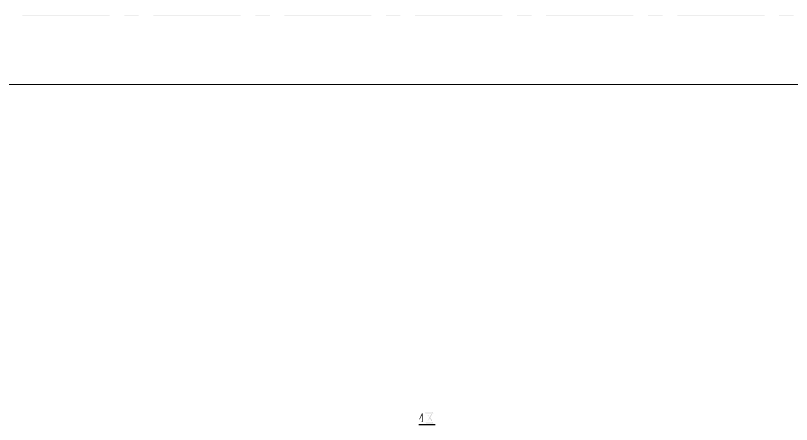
# Model space of a CAD drawing. Header units: millimetres. Extents: x 2315 to 4619, y 1334 to 1897.
# Drawn here: x 3898.3 to 3982.9, y 1566.5 to 1611.1 of the extents above; entities that cross this region are included whole.
import ezdxf

# ---------------------------------------------------------------- set-up
doc = ezdxf.new("R2010")
doc.units = ezdxf.units.MM
doc.layers.add('PDF_PDF_默认', color=4, linetype='Continuous')
doc.layers.add('PDF_站场道路', color=7, linetype='Continuous', true_color=0x957000)

msp = doc.modelspace()

# ---------------------------------------------------------------- hatches: boundary and pattern name
at = {"layer": 'PDF_PDF_默认', "transparency": 33554559}
h = msp.add_hatch(color=256, dxfattribs=at)
h.paths.add_polyline_path([(3942.646, 1566.811), (3942.646, 1566.811), (3942.646, 1566.811), (3942.646, 1566.811), (3942.646, 1566.811), (3942.646, 1566.811), (3942.646, 1566.75), (3942.646, 1566.75), (3942.707, 1566.75), (3942.707, 1566.75), (3942.707, 1566.75), (3942.707, 1566.75), (3942.707, 1566.75), (3942.463, 1566.75), (3942.463, 1566.75), (3942.524, 1566.75), (3942.524, 1566.75), (3942.524, 1566.75), (3942.524, 1566.75), (3942.524, 1566.75), (3942.524, 1566.811), (3942.585, 1566.811), (3942.585, 1566.811), (3942.585, 1566.811), (3942.585, 1566.811), (3942.585, 1566.811), (3942.585, 1567.055), (3942.28, 1567.055), (3942.28, 1567.055), (3942.585, 1567.727), (3942.646, 1567.727), (3942.646, 1567.055), (3942.768, 1567.055), (3942.768, 1567.055), (3942.646, 1567.055)], flags=0)
h.paths.add_polyline_path([(3942.585, 1567.544), (3942.341, 1567.055), (3942.585, 1567.055), (3942.585, 1567.544)], flags=0)
h = msp.add_hatch(color=256, dxfattribs=at)
h.paths.add_polyline_path([(3943.196, 1567.544), (3943.196, 1567.544), (3943.196, 1567.544), (3943.196, 1567.544), (3943.196, 1567.544), (3943.196, 1567.544), (3943.196, 1567.544), (3943.257, 1567.544), (3943.257, 1567.483), (3943.257, 1567.483), (3943.257, 1567.483), (3943.257, 1567.483), (3943.257, 1567.483), (3943.257, 1567.483), (3943.318, 1567.483), (3943.318, 1567.422), (3943.318, 1567.422), (3943.318, 1567.422), (3943.318, 1567.422), (3943.318, 1567.422), (3943.318, 1567.422), (3943.318, 1567.361), (3943.379, 1567.361), (3943.379, 1567.361), (3943.379, 1567.361), (3943.379, 1567.361), (3943.379, 1567.361), (3943.379, 1567.3), (3943.379, 1567.3), (3943.44, 1567.3), (3943.44, 1567.3), (3943.44, 1567.3), (3943.44, 1567.3), (3943.44, 1567.3), (3943.44, 1567.3), (3943.44, 1567.361), (3943.44, 1567.361), (3943.44, 1567.361), (3943.501, 1567.361), (3943.501, 1567.361), (3943.501, 1567.422), (3943.501, 1567.422), (3943.501, 1567.422), (3943.501, 1567.422), (3943.501, 1567.422), (3943.501, 1567.483), (3943.501, 1567.483), (3943.501, 1567.483), (3943.501, 1567.483), (3943.562, 1567.483), (3943.562, 1567.483), (3943.562, 1567.544), (3943.562, 1567.544), (3943.562, 1567.544), (3943.562, 1567.544), (3943.562, 1567.605), (3943.562, 1567.605), (3943.562, 1567.605), (3943.562, 1567.605), (3943.562, 1567.605), (3943.562, 1567.666), (3943.562, 1567.666), (3943.685, 1567.544), (3943.685, 1567.544), (3943.685, 1567.544), (3943.685, 1567.544), (3943.685, 1567.544), (3943.624, 1567.544), (3943.624, 1567.544), (3943.624, 1567.483), (3943.624, 1567.483), (3943.624, 1567.483), (3943.624, 1567.483), (3943.624, 1567.483), (3943.562, 1567.422), (3943.562, 1567.422), (3943.562, 1567.422), (3943.562, 1567.422), (3943.562, 1567.422), (3943.562, 1567.361), (3943.562, 1567.361), (3943.562, 1567.361), (3943.562, 1567.361), (3943.562, 1567.361), (3943.501, 1567.3), (3943.501, 1567.3), (3943.501, 1567.3), (3943.501, 1567.3), (3943.501, 1567.3), (3943.501, 1567.3), (3943.501, 1567.239), (3943.501, 1567.239), (3943.501, 1567.239), (3943.501, 1567.239), (3943.501, 1567.178), (3943.501, 1567.178), (3943.501, 1567.178), (3943.562, 1567.178), (3943.562, 1567.178), (3943.562, 1567.116), (3943.562, 1567.116), (3943.562, 1567.116), (3943.562, 1567.116), (3943.562, 1567.116), (3943.624, 1567.055), (3943.624, 1567.055), (3943.624, 1567.055), (3943.624, 1567.055), (3943.624, 1567.055), (3943.624, 1567.055), (3943.624, 1567.055), (3943.624, 1566.994), (3943.624, 1566.994), (3943.624, 1566.994), (3943.624, 1566.994), (3943.624, 1566.994), (3943.624, 1566.994), (3943.624, 1566.994), (3943.624, 1566.933), (3943.685, 1566.933), (3943.685, 1566.933), (3943.685, 1566.933), (3943.685, 1566.933), (3943.624, 1566.872), (3943.624, 1566.872), (3943.624, 1566.872), (3943.624, 1566.872), (3943.624, 1566.872), (3943.624, 1566.811), (3943.624, 1566.811), (3943.624, 1566.811), (3943.624, 1566.811), (3943.624, 1566.872), (3943.624, 1566.872), (3943.624, 1566.872), (3943.624, 1566.872), (3943.562, 1566.872), (3943.562, 1566.933), (3943.562, 1566.933), (3943.562, 1566.933), (3943.562, 1566.933), (3943.562, 1566.933), (3943.562, 1566.994), (3943.562, 1566.994), (3943.562, 1566.994), (3943.562, 1566.994), (3943.562, 1566.994), (3943.501, 1567.055), (3943.501, 1567.055), (3943.501, 1567.055), (3943.501, 1567.055), (3943.501, 1567.055), (3943.501, 1567.055), (3943.501, 1567.116), (3943.501, 1567.116), (3943.501, 1567.116), (3943.44, 1567.116), (3943.44, 1567.116), (3943.44, 1567.178), (3943.44, 1567.178), (3943.44, 1567.178), (3943.44, 1567.178), (3943.44, 1567.178), (3943.44, 1567.116), (3943.379, 1567.116), (3943.379, 1567.116), (3943.379, 1567.116), (3943.379, 1567.116), (3943.379, 1567.055), (3943.379, 1567.055), (3943.379, 1567.055), (3943.379, 1567.055), (3943.318, 1567.055), (3943.318, 1567.055), (3943.318, 1566.994), (3943.318, 1566.994), (3943.318, 1566.994), (3943.318, 1566.994), (3943.318, 1566.994), (3943.318, 1566.994), (3943.257, 1566.994), (3943.257, 1566.933), (3943.257, 1566.933), (3943.257, 1566.933), (3943.257, 1566.933), (3943.257, 1566.933), (3943.257, 1566.933), (3943.196, 1566.872), (3943.196, 1566.872), (3943.196, 1566.872), (3943.196, 1566.872), (3943.196, 1566.872), (3943.196, 1566.872), (3943.196, 1566.872), (3943.135, 1566.872), (3943.135, 1566.811), (3943.135, 1566.811), (3943.135, 1566.811), (3943.135, 1566.811), (3943.135, 1566.811), (3943.135, 1566.811), (3943.135, 1566.811), (3943.135, 1566.872), (3943.135, 1566.872), (3943.135, 1566.872), (3943.135, 1566.872), (3943.196, 1566.872), (3943.196, 1566.872), (3943.196, 1566.933), (3943.196, 1566.933), (3943.196, 1566.933), (3943.196, 1566.933), (3943.196, 1566.933), (3943.196, 1566.933), (3943.257, 1566.994), (3943.257, 1566.994), (3943.257, 1566.994), (3943.257, 1566.994), (3943.257, 1566.994), (3943.257, 1566.994), (3943.257, 1566.994), (3943.257, 1567.055), (3943.257, 1567.055), (3943.318, 1567.055), (3943.318, 1567.055), (3943.318, 1567.055), (3943.318, 1567.055), (3943.318, 1567.116), (3943.318, 1567.116), (3943.318, 1567.116), (3943.318, 1567.116), (3943.318, 1567.116), (3943.379, 1567.116), (3943.379, 1567.178), (3943.379, 1567.178), (3943.379, 1567.178), (3943.379, 1567.178), (3943.379, 1567.178), (3943.379, 1567.239), (3943.379, 1567.239), (3943.379, 1567.239), (3943.379, 1567.239), (3943.379, 1567.239), (3943.379, 1567.3), (3943.379, 1567.3), (3943.379, 1567.3), (3943.318, 1567.3), (3943.318, 1567.3), (3943.318, 1567.3), (3943.318, 1567.361), (3943.318, 1567.361), (3943.318, 1567.361), (3943.318, 1567.361), (3943.318, 1567.361), (3943.318, 1567.422), (3943.257, 1567.422), (3943.257, 1567.422), (3943.257, 1567.422), (3943.257, 1567.422), (3943.257, 1567.422), (3943.257, 1567.483), (3943.257, 1567.483), (3943.257, 1567.483), (3943.196, 1567.483), (3943.196, 1567.483), (3943.196, 1567.483), (3943.196, 1567.544), (3943.196, 1567.544), (3943.196, 1567.544), (3943.196, 1567.544), (3943.196, 1567.544), (3943.135, 1567.544)], flags=0)
h.paths.add_polyline_path([(3943.013, 1567.788), (3943.685, 1567.788), (3943.746, 1567.849), (3943.807, 1567.727), (3943.013, 1567.727), (3943.013, 1566.689), (3943.685, 1566.689), (3943.746, 1566.75), (3943.807, 1566.628), (3943.074, 1566.628), (3943.013, 1566.628), (3942.952, 1566.689), (3943.013, 1566.689), (3943.013, 1567.605), (3943.013, 1567.666), (3943.013, 1567.666), (3943.013, 1567.666), (3943.013, 1567.666), (3943.013, 1567.666), (3943.013, 1567.666), (3943.013, 1567.727), (3942.952, 1567.727), (3942.952, 1567.727), (3942.952, 1567.727), (3942.952, 1567.788), (3942.952, 1567.788), (3942.952, 1567.788), (3942.952, 1567.849)], flags=0)
at = {"layer": 'PDF_站场道路', "transparency": 33554559}
for points in [[(3899.001, 1611.084), (3899.001, 1611.023), (3908.53, 1611.023), (3908.53, 1611.084)], [(3910.118, 1611.084), (3910.118, 1611.023), (3911.706, 1611.023), (3911.706, 1611.084)], [(3913.294, 1611.084), (3913.294, 1611.023), (3922.823, 1611.023), (3922.823, 1611.084)], [(3924.411, 1611.084), (3924.411, 1611.023), (3925.999, 1611.023), (3925.999, 1611.084)], [(3927.587, 1611.084), (3927.587, 1611.023), (3937.054, 1611.023), (3937.054, 1611.084)], [(3938.643, 1611.084), (3938.643, 1611.023), (3940.231, 1611.023), (3940.231, 1611.084)], [(3941.819, 1611.084), (3941.819, 1611.023), (3951.347, 1611.023), (3951.347, 1611.084)], [(3952.935, 1611.084), (3952.935, 1611.023), (3954.524, 1611.023), (3954.524, 1611.084)], [(3956.112, 1611.084), (3956.112, 1611.023), (3965.64, 1611.023), (3965.64, 1611.084)], [(3967.228, 1611.084), (3967.228, 1611.023), (3968.817, 1611.023), (3968.817, 1611.084)], [(3970.405, 1611.084), (3970.405, 1611.023), (3979.933, 1611.023), (3979.933, 1611.084)], [(3981.521, 1611.084), (3981.521, 1611.023), (3983.11, 1611.023), (3983.11, 1611.084)]]:
    msp.add_hatch(color=256, dxfattribs=at).paths.add_polyline_path(points)

# ---------------------------------------------------------------- linework, layer by layer
at = {"layer": 'PDF_PDF_默认', "lineweight": 25}
msp.add_lwpolyline([(3942.246, 1566.495), (3944.018, 1566.495)], dxfattribs=at)
at = {"layer": 'PDF_站场道路', "lineweight": 9}
msp.add_lwpolyline([(3323.922, 1603.571), (4289.309, 1603.571)], dxfattribs=at)

doc.saveas('drawing.dxf')
